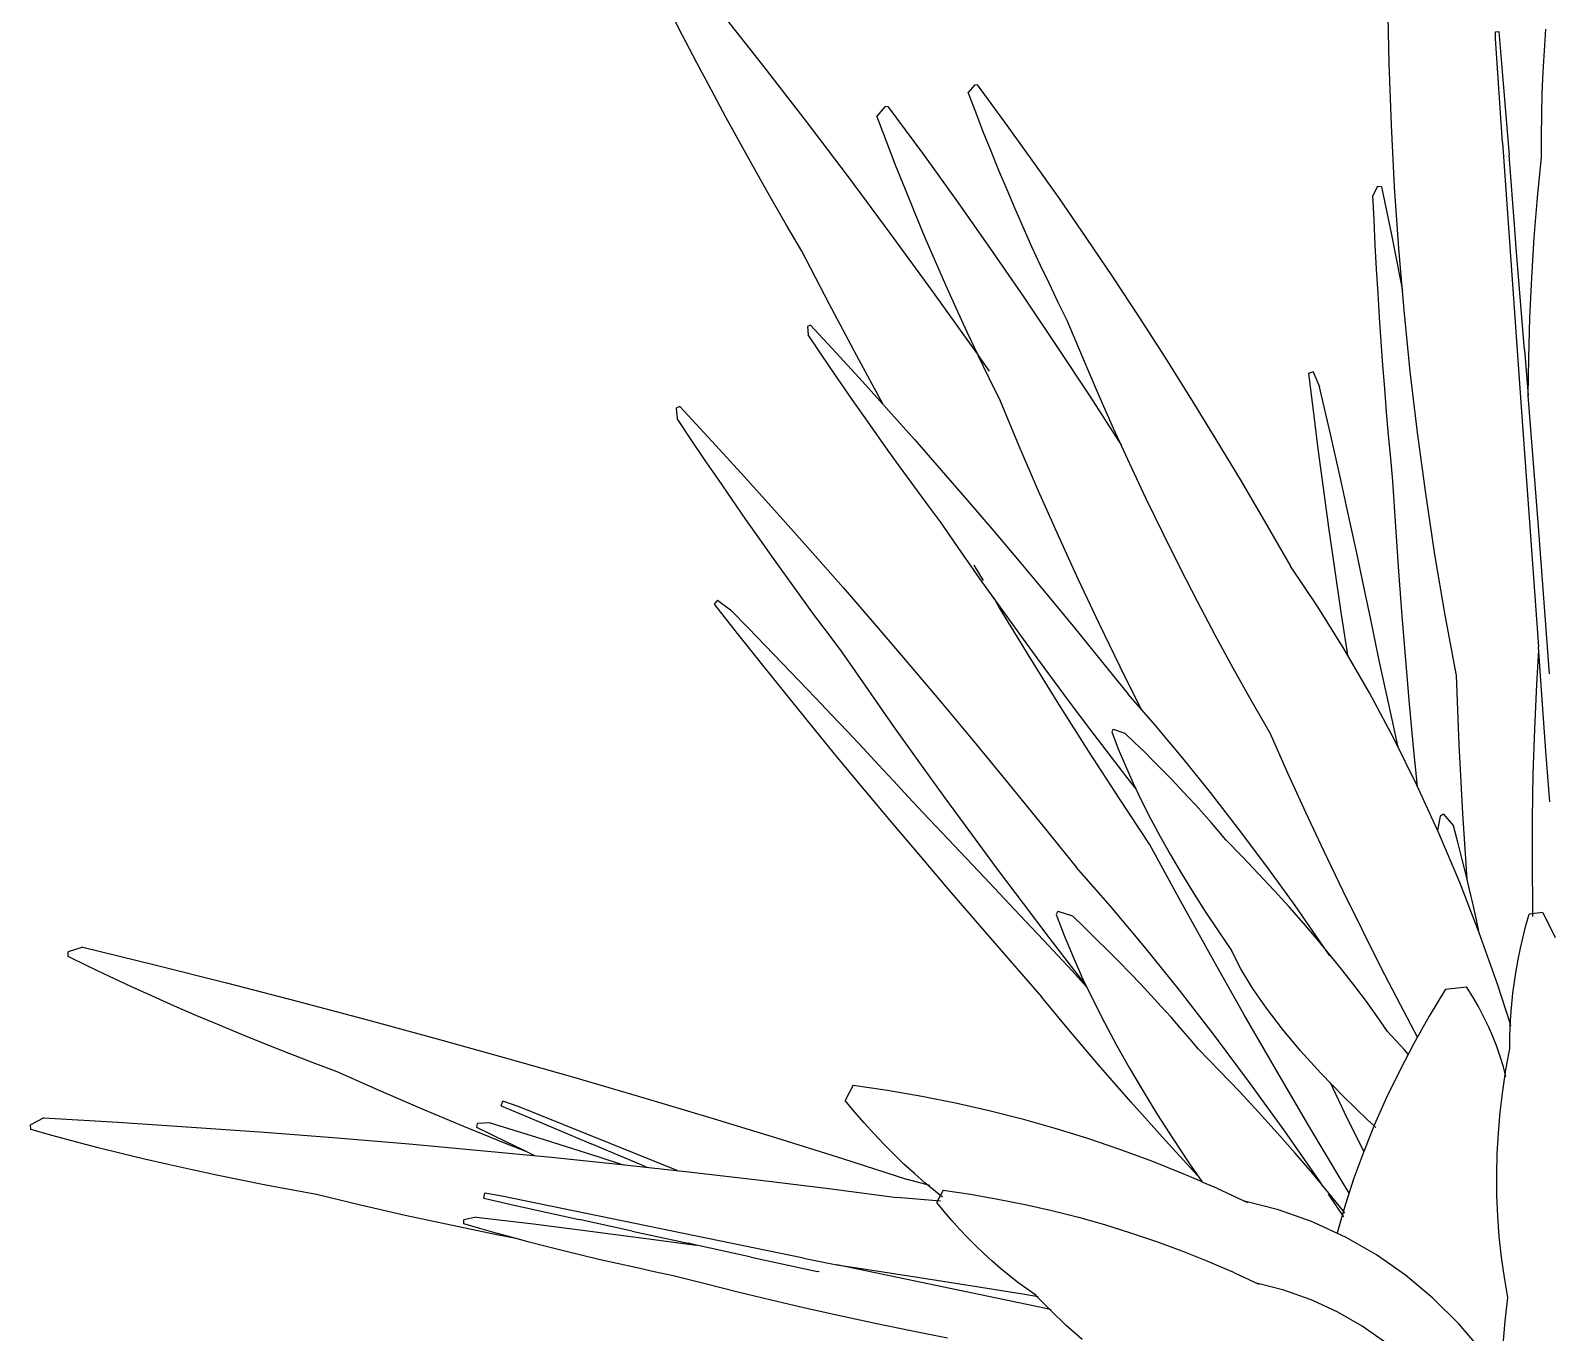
# Model space of a CAD drawing. Header units: metres. Extents: x 244.4 to 340.3, y -4.1 to 64.3.
# Drawn here: x 246.3063 to 246.7732, y 40.9626 to 41.3633 of the extents above; entities that cross this region are included whole.
import ezdxf

# ---------------------------------------------------------------- set-up
doc = ezdxf.new("R2010")
doc.units = ezdxf.units.M
doc.layers.add('Edges', color=7, linetype='Continuous')

msp = doc.modelspace()

# ---------------------------------------------------------------- linework, layer by layer
at = {"layer": 'Edges'}
for p, q in [((246.50694, 41.36194), (246.50253, 41.37058)), ((246.51899, 41.36863), (246.53204, 41.35207)), ((246.72442, 41.35322), (246.72404, 41.37229)), ((246.7722, 41.35714), (246.77265, 41.3637)), ((246.51139, 41.35336), (246.50694, 41.36194)), ((246.75716, 41.36075), (246.75717, 41.36285)), ((246.75934, 41.32884), (246.75716, 41.36075)), ((246.75717, 41.36285), (246.75816, 41.36291)), ((246.75816, 41.36291), (246.75951, 41.34694)), ((246.77184, 41.35057), (246.7722, 41.35714)), ((246.51589, 41.34485), (246.51139, 41.35336)), ((246.53204, 41.35207), (246.54503, 41.33526)), ((246.72511, 41.33417), (246.72442, 41.35322)), ((246.77156, 41.34399), (246.77184, 41.35057)), ((246.52043, 41.33641), (246.51589, 41.34485)), ((246.59686, 41.34645), (246.59492, 41.34423)), ((246.59764, 41.34659), (246.59686, 41.34645)), ((246.59764, 41.34659), (246.60613, 41.33507)), ((246.75951, 41.34694), (246.76131, 41.32492)), ((246.56922, 41.33972), (246.5668, 41.33694)), ((246.5702, 41.33989), (246.56922, 41.33972)), ((246.5702, 41.33989), (246.5808, 41.32551)), ((246.59722, 41.33816), (246.59492, 41.34423)), ((246.77137, 41.33742), (246.77156, 41.34399)), ((246.52502, 41.32804), (246.52043, 41.33641)), ((246.54503, 41.33526), (246.55795, 41.31821)), ((246.56967, 41.32936), (246.5668, 41.33694)), ((246.59956, 41.33212), (246.59722, 41.33816)), ((246.60613, 41.33507), (246.61454, 41.32339)), ((246.77127, 41.33085), (246.77137, 41.33742)), ((246.60195, 41.32612), (246.59956, 41.33212)), ((246.72611, 41.31515), (246.72511, 41.33417)), ((246.77126, 41.32428), (246.77127, 41.33085)), ((246.52964, 41.31974), (246.52502, 41.32804)), ((246.57259, 41.32182), (246.56967, 41.32936)), ((246.60438, 41.32016), (246.60195, 41.32612)), ((246.75934, 41.32884), (246.76484, 41.25024)), ((246.57557, 41.31434), (246.57259, 41.32182)), ((246.5808, 41.32551), (246.5913, 41.31093)), ((246.61454, 41.32339), (246.62288, 41.31156)), ((246.76311, 41.30213), (246.76131, 41.32492)), ((246.77007, 41.31192), (246.77126, 41.32428)), ((246.53431, 41.31152), (246.52964, 41.31974)), ((246.55795, 41.31821), (246.57081, 41.30093)), ((246.60686, 41.31424), (246.60438, 41.32016)), ((246.57861, 41.3069), (246.57557, 41.31434)), ((246.60937, 41.30836), (246.60686, 41.31424)), ((246.72087, 41.31529), (246.71945, 41.31245)), ((246.7198, 41.30486), (246.71945, 41.31245)), ((246.72207, 41.31519), (246.72087, 41.31529)), ((246.72207, 41.31519), (246.72503, 41.30085)), ((246.72741, 41.29618), (246.72611, 41.31515)), ((246.76908, 41.29956), (246.77007, 41.31192)), ((246.53901, 41.30338), (246.53431, 41.31152)), ((246.5913, 41.31093), (246.6017, 41.29616)), ((246.61194, 41.30252), (246.60937, 41.30836)), ((246.62288, 41.31156), (246.63113, 41.29958)), ((246.54376, 41.29531), (246.53901, 41.30338)), ((246.5817, 41.2995), (246.57861, 41.3069)), ((246.61454, 41.29673), (246.61194, 41.30252)), ((246.72017, 41.29731), (246.7198, 41.30486)), ((246.57081, 41.30093), (246.5836, 41.2834)), ((246.58485, 41.29216), (246.5817, 41.2995)), ((246.63113, 41.29958), (246.6393, 41.28744)), ((246.72503, 41.30085), (246.72791, 41.28632)), ((246.76356, 41.29632), (246.76311, 41.30213)), ((246.7683, 41.28718), (246.76908, 41.29956)), ((246.55214, 41.27913), (246.54376, 41.29531)), ((246.6017, 41.29616), (246.612, 41.28119)), ((246.61719, 41.29097), (246.61454, 41.29673)), ((246.72058, 41.2898), (246.72017, 41.29731)), ((246.72902, 41.27724), (246.72741, 41.29618)), ((246.76611, 41.26501), (246.76356, 41.29632)), ((246.58804, 41.28487), (246.58485, 41.29216)), ((246.61988, 41.28526), (246.61719, 41.29097)), ((246.72102, 41.28235), (246.72058, 41.2898)), ((246.5913, 41.27764), (246.58804, 41.28487)), ((246.62261, 41.2796), (246.61988, 41.28526)), ((246.6393, 41.28744), (246.64738, 41.27516)), ((246.72791, 41.28632), (246.72852, 41.28317)), ((246.76773, 41.2748), (246.7683, 41.28718)), ((246.56064, 41.26312), (246.55214, 41.27913)), ((246.5836, 41.2834), (246.59632, 41.26564)), ((246.612, 41.28119), (246.6222, 41.26604)), ((246.62538, 41.27398), (246.62261, 41.2796)), ((246.72149, 41.27494), (246.72102, 41.28235)), ((246.5946, 41.27045), (246.5913, 41.27764)), ((246.64738, 41.27516), (246.65539, 41.26273)), ((246.72198, 41.26759), (246.72149, 41.27494)), ((246.73094, 41.25835), (246.72902, 41.27724)), ((246.76737, 41.26241), (246.76773, 41.2748)), ((246.54635, 41.27263), (246.54549, 41.2722)), ((246.54549, 41.2722), (246.54569, 41.26966)), ((246.54908, 41.2646), (246.54569, 41.26966)), ((246.54635, 41.27263), (246.55433, 41.26403)), ((246.59796, 41.26333), (246.5946, 41.27045)), ((246.63004, 41.26282), (246.62538, 41.27398)), ((246.59632, 41.26564), (246.59796, 41.26333)), ((246.6222, 41.26604), (246.6323, 41.25071)), ((246.72251, 41.26029), (246.72198, 41.26759)), ((246.76611, 41.26501), (246.76723, 41.25092)), ((246.55247, 41.25959), (246.54908, 41.2646)), ((246.55433, 41.26403), (246.56234, 41.25527)), ((246.56874, 41.24817), (246.56064, 41.26312)), ((246.59797, 41.26329), (246.59796, 41.26333)), ((246.60137, 41.25626), (246.59797, 41.26329)), ((246.59797, 41.26329), (246.60137, 41.25847)), ((246.6348, 41.25175), (246.63004, 41.26282)), ((246.65539, 41.26273), (246.6633, 41.25016)), ((246.72307, 41.25305), (246.72251, 41.26029)), ((246.76723, 41.25092), (246.76737, 41.26241)), ((246.55587, 41.25462), (246.55247, 41.25959)), ((246.60483, 41.24924), (246.60137, 41.25626)), ((246.7011, 41.2582), (246.69964, 41.25773)), ((246.69964, 41.25773), (246.70101, 41.2463)), ((246.7011, 41.2582), (246.70303, 41.25357)), ((246.73316, 41.23952), (246.73094, 41.25835)), ((246.55926, 41.24969), (246.55587, 41.25462)), ((246.56234, 41.25527), (246.57039, 41.24635)), ((246.63966, 41.24078), (246.6348, 41.25175)), ((246.70476, 41.24608), (246.70303, 41.25357)), ((246.72366, 41.24586), (246.72307, 41.25305)), ((246.50617, 41.24755), (246.50509, 41.24702)), ((246.50509, 41.24702), (246.50535, 41.24385)), ((246.50617, 41.24755), (246.51612, 41.23682)), ((246.56265, 41.24481), (246.55926, 41.24969)), ((246.57039, 41.24635), (246.57847, 41.23726)), ((246.61064, 41.23531), (246.60483, 41.24924)), ((246.6323, 41.25071), (246.64205, 41.23557)), ((246.6633, 41.25016), (246.67113, 41.23744)), ((246.70101, 41.2463), (246.7025, 41.23458)), ((246.76484, 41.25024), (246.77041, 41.17362)), ((246.77036, 41.21061), (246.76723, 41.25092)), ((246.50958, 41.23753), (246.50535, 41.24385)), ((246.56605, 41.23998), (246.56265, 41.24481)), ((246.70646, 41.23866), (246.70476, 41.24608)), ((246.72428, 41.23872), (246.72366, 41.24586)), ((246.51381, 41.23127), (246.50958, 41.23753)), ((246.56944, 41.2352), (246.56605, 41.23998)), ((246.57847, 41.23726), (246.58658, 41.22802)), ((246.64463, 41.22992), (246.63966, 41.24078)), ((246.67113, 41.23744), (246.67887, 41.22459)), ((246.70812, 41.23134), (246.70646, 41.23866)), ((246.72493, 41.23164), (246.72428, 41.23872)), ((246.73569, 41.22074), (246.73316, 41.23952)), ((246.51612, 41.23682), (246.52613, 41.22588)), ((246.57283, 41.23047), (246.56944, 41.2352)), ((246.61659, 41.22149), (246.61064, 41.23531)), ((246.7025, 41.23458), (246.70408, 41.22257)), ((246.51804, 41.22506), (246.51381, 41.23127)), ((246.57622, 41.22578), (246.57283, 41.23047)), ((246.58658, 41.22802), (246.59472, 41.21862)), ((246.64969, 41.21915), (246.64463, 41.22992)), ((246.70975, 41.2241), (246.70812, 41.23134)), ((246.72561, 41.22463), (246.72493, 41.23164)), ((246.52228, 41.21892), (246.51804, 41.22506)), ((246.52613, 41.22588), (246.53617, 41.21474)), ((246.5796, 41.22115), (246.57622, 41.22578)), ((246.67887, 41.22459), (246.68652, 41.2116)), ((246.71133, 41.21694), (246.70975, 41.2241)), ((246.72649, 41.21067), (246.72561, 41.22463)), ((246.52652, 41.21282), (246.52228, 41.21892)), ((246.58298, 41.21657), (246.5796, 41.22115)), ((246.59472, 41.21862), (246.60289, 41.20906)), ((246.62266, 41.2078), (246.61659, 41.22149)), ((246.65485, 41.2085), (246.64969, 41.21915)), ((246.70408, 41.22257), (246.70578, 41.21029)), ((246.73853, 41.20203), (246.73569, 41.22074)), ((246.53617, 41.21474), (246.54626, 41.2034)), ((246.58636, 41.21205), (246.58298, 41.21657)), ((246.71288, 41.20988), (246.71133, 41.21694)), ((246.53075, 41.20679), (246.52652, 41.21282)), ((246.59275, 41.20285), (246.58636, 41.21205)), ((246.60289, 41.20906), (246.61109, 41.19935)), ((246.68652, 41.2116), (246.69407, 41.19847)), ((246.70578, 41.21029), (246.70759, 41.19772)), ((246.71438, 41.20291), (246.71288, 41.20988)), ((246.72744, 41.19683), (246.72649, 41.21067)), ((246.77375, 41.16529), (246.77036, 41.21061)), ((246.53499, 41.20082), (246.53075, 41.20679)), ((246.62885, 41.19423), (246.62266, 41.2078)), ((246.66011, 41.19796), (246.65485, 41.2085)), ((246.53922, 41.19492), (246.53499, 41.20082)), ((246.54626, 41.2034), (246.55639, 41.19186)), ((246.59915, 41.19376), (246.59275, 41.20285)), ((246.71585, 41.19603), (246.71438, 41.20291)), ((246.74167, 41.18338), (246.73853, 41.20203)), ((246.59962, 41.194), (246.59678, 41.19878)), ((246.61109, 41.19935), (246.61932, 41.18948)), ((246.66546, 41.18753), (246.66011, 41.19796)), ((246.70248, 41.18595), (246.69407, 41.19847)), ((246.70759, 41.19772), (246.7095, 41.18488)), ((246.71728, 41.18924), (246.71585, 41.19603)), ((246.72846, 41.18312), (246.72744, 41.19683)), ((246.54345, 41.18907), (246.53922, 41.19492)), ((246.55639, 41.19186), (246.56655, 41.18012)), ((246.60554, 41.18479), (246.59915, 41.19376)), ((246.63518, 41.18079), (246.62885, 41.19423)), ((246.51775, 41.18794), (246.51675, 41.18678)), ((246.51675, 41.18678), (246.52385, 41.17771)), ((246.51775, 41.18794), (246.5218, 41.18498)), ((246.54767, 41.18329), (246.54345, 41.18907)), ((246.60456, 41.18565), (246.60279, 41.18865)), ((246.61363, 41.17071), (246.60456, 41.18565)), ((246.61932, 41.18948), (246.62757, 41.17947)), ((246.67091, 41.17721), (246.66546, 41.18753)), ((246.71059, 41.17292), (246.70248, 41.18595)), ((246.71866, 41.18255), (246.71728, 41.18924)), ((246.52717, 41.17947), (246.5218, 41.18498)), ((246.5519, 41.17757), (246.54767, 41.18329)), ((246.61192, 41.17594), (246.60554, 41.18479)), ((246.7095, 41.18488), (246.71152, 41.17177)), ((246.72001, 41.17595), (246.71866, 41.18255)), ((246.72955, 41.16954), (246.72846, 41.18312)), ((246.74511, 41.16481), (246.74167, 41.18338)), ((246.52385, 41.17771), (246.53118, 41.16846)), ((246.53246, 41.17401), (246.52717, 41.17947)), ((246.55611, 41.17192), (246.5519, 41.17757)), ((246.56655, 41.18012), (246.57675, 41.16819)), ((246.62757, 41.17947), (246.63584, 41.16931)), ((246.64162, 41.16749), (246.63518, 41.18079)), ((246.67644, 41.16702), (246.67091, 41.17721)), ((246.53768, 41.1686), (246.53246, 41.17401)), ((246.56409, 41.16044), (246.55611, 41.17192)), ((246.6183, 41.16721), (246.61192, 41.17594)), ((246.71839, 41.15941), (246.71059, 41.17292)), ((246.71152, 41.17177), (246.71162, 41.17115)), ((246.72132, 41.16945), (246.72001, 41.17595)), ((246.76985, 41.16215), (246.77048, 41.17261)), ((246.77154, 41.15742), (246.77041, 41.17362)), ((246.53118, 41.16846), (246.53876, 41.15901)), ((246.54282, 41.16325), (246.53768, 41.1686)), ((246.57675, 41.16819), (246.58699, 41.15607)), ((246.62277, 41.15597), (246.61363, 41.17071)), ((246.62467, 41.1586), (246.6183, 41.16721)), ((246.63584, 41.16931), (246.64414, 41.159)), ((246.64813, 41.15444), (246.64162, 41.16749)), ((246.68207, 41.15695), (246.67644, 41.16702)), ((246.72431, 41.15596), (246.72132, 41.16945)), ((246.73072, 41.15609), (246.72955, 41.16954)), ((246.54788, 41.15795), (246.54282, 41.16325)), ((246.74595, 41.14354), (246.74511, 41.16481)), ((246.53876, 41.15901), (246.54658, 41.14939)), ((246.55286, 41.15271), (246.54788, 41.15795)), ((246.57207, 41.14909), (246.56409, 41.16044)), ((246.63103, 41.15012), (246.62467, 41.1586)), ((246.6525, 41.14945), (246.64414, 41.159)), ((246.72586, 41.14544), (246.71839, 41.15941)), ((246.76922, 41.14832), (246.76985, 41.16215)), ((246.58699, 41.15607), (246.59726, 41.14375)), ((246.63201, 41.14141), (246.62277, 41.15597)), ((246.68779, 41.147), (246.68207, 41.15695)), ((246.7272, 41.14274), (246.72431, 41.15596)), ((246.73196, 41.14278), (246.73072, 41.15609)), ((246.77268, 41.1415), (246.77154, 41.15742)), ((246.54658, 41.14939), (246.55463, 41.13957)), ((246.55776, 41.14753), (246.55286, 41.15271)), ((246.58005, 41.13789), (246.57207, 41.14909)), ((246.63738, 41.14177), (246.63103, 41.15012)), ((246.63953, 41.14829), (246.6391, 41.14741)), ((246.63953, 41.14829), (246.64311, 41.14706)), ((246.66097, 41.13936), (246.6525, 41.14945)), ((246.76879, 41.13448), (246.76922, 41.14832)), ((246.56258, 41.1424), (246.55776, 41.14753)), ((246.59726, 41.14375), (246.60756, 41.13125)), ((246.6391, 41.14741), (246.64109, 41.14225)), ((246.6461, 41.1442), (246.64311, 41.14706)), ((246.64901, 41.14136), (246.6461, 41.1442)), ((246.69324, 41.13477), (246.68779, 41.147)), ((246.73298, 41.13105), (246.72586, 41.14544)), ((246.55463, 41.13957), (246.56292, 41.12958)), ((246.56731, 41.13734), (246.56258, 41.1424)), ((246.64132, 41.12707), (246.63201, 41.14141)), ((246.64371, 41.13355), (246.63738, 41.14177)), ((246.64109, 41.14225), (246.64327, 41.13701)), ((246.65186, 41.13854), (246.64901, 41.14136)), ((246.66951, 41.12875), (246.66097, 41.13936)), ((246.73316, 41.13066), (246.73196, 41.14278)), ((246.74707, 41.1223), (246.74595, 41.14354)), ((246.77383, 41.12588), (246.77268, 41.1415)), ((246.57197, 41.13233), (246.56731, 41.13734)), ((246.58802, 41.12684), (246.58005, 41.13789)), ((246.64327, 41.13701), (246.64565, 41.13168)), ((246.65464, 41.13574), (246.65186, 41.13854)), ((246.65734, 41.13297), (246.65464, 41.13574)), ((246.69879, 41.12264), (246.69324, 41.13477)), ((246.76854, 41.12065), (246.76879, 41.13448)), ((246.56292, 41.12958), (246.57144, 41.11941)), ((246.57654, 41.12738), (246.57197, 41.13233)), ((246.60756, 41.13125), (246.61789, 41.11856)), ((246.64641, 41.1301), (246.64371, 41.13355)), ((246.64565, 41.13168), (246.64823, 41.12627)), ((246.65997, 41.13021), (246.65734, 41.13297)), ((246.66253, 41.12748), (246.65997, 41.13021)), ((246.73974, 41.11626), (246.73298, 41.13105)), ((246.58102, 41.1225), (246.57654, 41.12738)), ((246.59599, 41.11594), (246.58802, 41.12684)), ((246.65071, 41.11292), (246.64132, 41.12707)), ((246.64823, 41.12627), (246.65101, 41.12078)), ((246.66502, 41.12478), (246.66253, 41.12748)), ((246.67812, 41.11764), (246.66951, 41.12875)), ((246.59057, 41.11251), (246.58102, 41.1225)), ((246.65101, 41.12078), (246.65398, 41.11522)), ((246.66743, 41.1221), (246.66502, 41.12478)), ((246.66977, 41.11944), (246.66743, 41.1221)), ((246.70443, 41.1106), (246.69879, 41.12264)), ((246.74014, 41.1215), (246.73935, 41.11712)), ((246.74116, 41.12216), (246.74014, 41.1215)), ((246.74116, 41.12216), (246.74418, 41.11853)), ((246.74841, 41.10214), (246.74707, 41.1223)), ((246.76849, 41.10682), (246.76854, 41.12065)), ((246.57144, 41.11941), (246.5802, 41.10905)), ((246.60394, 41.1052), (246.59599, 41.11594)), ((246.61789, 41.11856), (246.62824, 41.10569)), ((246.67203, 41.11681), (246.66977, 41.11944)), ((246.67422, 41.1142), (246.67203, 41.11681)), ((246.68679, 41.10605), (246.67812, 41.11764)), ((246.74613, 41.10111), (246.73974, 41.11626)), ((246.74552, 41.11354), (246.74418, 41.11853)), ((246.59993, 41.10265), (246.59057, 41.11251)), ((246.66034, 41.09526), (246.65071, 41.11292)), ((246.65398, 41.11522), (246.65716, 41.10957)), ((246.67933, 41.10897), (246.67422, 41.1142)), ((246.7468, 41.10862), (246.74552, 41.11354)), ((246.5802, 41.10905), (246.58918, 41.09853)), ((246.65716, 41.10957), (246.66052, 41.10385)), ((246.68427, 41.10379), (246.67933, 41.10897)), ((246.71017, 41.09865), (246.70443, 41.1106)), ((246.74802, 41.10377), (246.7468, 41.10862)), ((246.76862, 41.09299), (246.76849, 41.10682)), ((246.6091, 41.09293), (246.59993, 41.10265)), ((246.61188, 41.09461), (246.60394, 41.1052)), ((246.63869, 41.09377), (246.62824, 41.10569)), ((246.66052, 41.10385), (246.66409, 41.09806)), ((246.68903, 41.09867), (246.68427, 41.10379)), ((246.69548, 41.09401), (246.68679, 41.10605)), ((246.74917, 41.09898), (246.74802, 41.10377)), ((246.58918, 41.09853), (246.5984, 41.08782)), ((246.66409, 41.09806), (246.66785, 41.09218)), ((246.69362, 41.0936), (246.68903, 41.09867)), ((246.71599, 41.08681), (246.71017, 41.09865)), ((246.75213, 41.08563), (246.74613, 41.10111)), ((246.75027, 41.09427), (246.74917, 41.09898)), ((246.61807, 41.08335), (246.6091, 41.09293)), ((246.6198, 41.08418), (246.61188, 41.09461)), ((246.62249, 41.09232), (246.62196, 41.09123)), ((246.62249, 41.09232), (246.62696, 41.09079)), ((246.64925, 41.08118), (246.63869, 41.09377)), ((246.67005, 41.07775), (246.66034, 41.09526)), ((246.69803, 41.08859), (246.69362, 41.0936)), ((246.70418, 41.08154), (246.69548, 41.09401)), ((246.7513, 41.08963), (246.75027, 41.09427)), ((246.76868, 41.0906), (246.76862, 41.09299)), ((246.5984, 41.08782), (246.60784, 41.07695)), ((246.62196, 41.09123), (246.62444, 41.08479)), ((246.63069, 41.08722), (246.62696, 41.09079)), ((246.66785, 41.09218), (246.6718, 41.08624)), ((246.70227, 41.08364), (246.69803, 41.08859)), ((246.75213, 41.08563), (246.7513, 41.08963)), ((246.76563, 41.08435), (246.76652, 41.08783)), ((246.76652, 41.08783), (246.7675, 41.09132)), ((246.77169, 41.09189), (246.7675, 41.09132)), ((246.77169, 41.09189), (246.77553, 41.08422)), ((246.62685, 41.07391), (246.61807, 41.08335)), ((246.62771, 41.07392), (246.6198, 41.08418)), ((246.62444, 41.08479), (246.62716, 41.07824)), ((246.63433, 41.08367), (246.63069, 41.08722)), ((246.63789, 41.08015), (246.63433, 41.08367)), ((246.6718, 41.08624), (246.67595, 41.08022)), ((246.70633, 41.07876), (246.70227, 41.08364)), ((246.72189, 41.07507), (246.71599, 41.08681)), ((246.75773, 41.06984), (246.75213, 41.08563)), ((246.76483, 41.08087), (246.76563, 41.08435)), ((246.31795, 41.07833), (246.31803, 41.07977)), ((246.32429, 41.07523), (246.31795, 41.07833)), ((246.32253, 41.0812), (246.31803, 41.07977)), ((246.32253, 41.0812), (246.34469, 41.07574)), ((246.62716, 41.07824), (246.63013, 41.07159)), ((246.64135, 41.07666), (246.63789, 41.08015)), ((246.65992, 41.06793), (246.64925, 41.08118)), ((246.67884, 41.07456), (246.67595, 41.08022)), ((246.70621, 41.07852), (246.70418, 41.08154)), ((246.71021, 41.07393), (246.70633, 41.07876)), ((246.76412, 41.0774), (246.76483, 41.08087)), ((246.33074, 41.07215), (246.32429, 41.07523)), ((246.34469, 41.07574), (246.36667, 41.07018)), ((246.60784, 41.07695), (246.61751, 41.0659)), ((246.63135, 41.06903), (246.62685, 41.07391)), ((246.63108, 41.06961), (246.62771, 41.07392)), ((246.64473, 41.07319), (246.64135, 41.07666)), ((246.67985, 41.06041), (246.67005, 41.07775)), ((246.68241, 41.06862), (246.67884, 41.07456)), ((246.7139, 41.06917), (246.71021, 41.07393)), ((246.72789, 41.06344), (246.72189, 41.07507)), ((246.76295, 41.07049), (246.76349, 41.07394)), ((246.76349, 41.07394), (246.76412, 41.0774)), ((246.33729, 41.0691), (246.33074, 41.07215)), ((246.34394, 41.06607), (246.33729, 41.0691)), ((246.36667, 41.07018), (246.38848, 41.06454)), ((246.63013, 41.07159), (246.63335, 41.06484)), ((246.64801, 41.06976), (246.64473, 41.07319)), ((246.65121, 41.06635), (246.64801, 41.06976)), ((246.71742, 41.06448), (246.7139, 41.06917)), ((246.74176, 41.0683), (246.74825, 41.06897)), ((246.75014, 41.06596), (246.74825, 41.06897)), ((246.76172, 41.05751), (246.75773, 41.06984)), ((246.7625, 41.06704), (246.76295, 41.07049)), ((246.3507, 41.06307), (246.34394, 41.06607)), ((246.38848, 41.06454), (246.41012, 41.0588)), ((246.62584, 41.05577), (246.61751, 41.0659)), ((246.63335, 41.06484), (246.63682, 41.05799)), ((246.65431, 41.06297), (246.65121, 41.06635)), ((246.67067, 41.05406), (246.65992, 41.06793)), ((246.68666, 41.06242), (246.68241, 41.06862)), ((246.72076, 41.05985), (246.71742, 41.06448)), ((246.74176, 41.0683), (246.73673, 41.05994)), ((246.75189, 41.06293), (246.75014, 41.06596)), ((246.76214, 41.06361), (246.7625, 41.06704)), ((246.35756, 41.06009), (246.3507, 41.06307)), ((246.36452, 41.05715), (246.35756, 41.06009)), ((246.65733, 41.05962), (246.65431, 41.06297)), ((246.66024, 41.05631), (246.65733, 41.05962)), ((246.68974, 41.04323), (246.67985, 41.06041)), ((246.69159, 41.05598), (246.68666, 41.06242)), ((246.72391, 41.05529), (246.72076, 41.05985)), ((246.73312, 41.05352), (246.72789, 41.06344)), ((246.73673, 41.05994), (246.73204, 41.0516)), ((246.75351, 41.05988), (246.75189, 41.06293)), ((246.75499, 41.05682), (246.75351, 41.05988)), ((246.76168, 41.05677), (246.76186, 41.06019)), ((246.76186, 41.06019), (246.76214, 41.06361)), ((246.37158, 41.05423), (246.36452, 41.05715)), ((246.41012, 41.0588), (246.43156, 41.05297)), ((246.63498, 41.04501), (246.62584, 41.05577)), ((246.63682, 41.05799), (246.64054, 41.05104)), ((246.66307, 41.05302), (246.66024, 41.05631)), ((246.69718, 41.04931), (246.69159, 41.05598)), ((246.72919, 41.04957), (246.72391, 41.05529)), ((246.75634, 41.05373), (246.75499, 41.05682)), ((246.76158, 41.05337), (246.76168, 41.05677)), ((246.76189, 41.05696), (246.76172, 41.05751)), ((246.37874, 41.05133), (246.37158, 41.05423)), ((246.386, 41.04847), (246.37874, 41.05133)), ((246.43156, 41.05297), (246.45282, 41.04705)), ((246.64054, 41.05104), (246.6445, 41.04399)), ((246.6658, 41.04977), (246.66307, 41.05302)), ((246.68149, 41.03959), (246.67067, 41.05406)), ((246.73204, 41.0516), (246.72768, 41.04326)), ((246.75756, 41.05063), (246.75634, 41.05373)), ((246.75864, 41.04751), (246.75756, 41.05063)), ((246.76156, 41.04998), (246.76158, 41.05337)), ((246.39335, 41.04564), (246.386, 41.04847)), ((246.4008, 41.04283), (246.39335, 41.04564)), ((246.45282, 41.04705), (246.47389, 41.04104)), ((246.67218, 41.04324), (246.6658, 41.04977)), ((246.70341, 41.04242), (246.69718, 41.04931)), ((246.73033, 41.04832), (246.72919, 41.04957)), ((246.75958, 41.04437), (246.75864, 41.04751)), ((246.76037, 41.04345), (246.76156, 41.04998)), ((246.41352, 41.03717), (246.4008, 41.04283)), ((246.47389, 41.04104), (246.49477, 41.03494)), ((246.64492, 41.03364), (246.63498, 41.04501)), ((246.6445, 41.04399), (246.6487, 41.03685)), ((246.67834, 41.03677), (246.67218, 41.04324)), ((246.69972, 41.02623), (246.68974, 41.04323)), ((246.71029, 41.03532), (246.70341, 41.04242)), ((246.72768, 41.04326), (246.72366, 41.03494)), ((246.75938, 41.03695), (246.76037, 41.04345)), ((246.76034, 41.04139), (246.75958, 41.04437)), ((246.42648, 41.03158), (246.41352, 41.03717)), ((246.55952, 41.03873), (246.5571, 41.03403)), ((246.55952, 41.03873), (246.57012, 41.03717)), ((246.57012, 41.03717), (246.58062, 41.03535)), ((246.6487, 41.03685), (246.65315, 41.02961)), ((246.68429, 41.03037), (246.67834, 41.03677)), ((246.69234, 41.02456), (246.68149, 41.03959)), ((246.71067, 41.03036), (246.70634, 41.0394)), ((246.7586, 41.03047), (246.75938, 41.03695)), ((246.43968, 41.02604), (246.42648, 41.03158)), ((246.4512, 41.03241), (246.45174, 41.03385)), ((246.4512, 41.03241), (246.45999, 41.02866)), ((246.45673, 41.03202), (246.45174, 41.03385)), ((246.50533, 41.01243), (246.45673, 41.03202)), ((246.49477, 41.03494), (246.51544, 41.02876)), ((246.55997, 41.03054), (246.5571, 41.03403)), ((246.58062, 41.03535), (246.59102, 41.03328)), ((246.59102, 41.03328), (246.60132, 41.03095)), ((246.65564, 41.0217), (246.64492, 41.03364)), ((246.71779, 41.02803), (246.71029, 41.03532)), ((246.72366, 41.03494), (246.71997, 41.02664)), ((246.31051, 41.02871), (246.30635, 41.02649)), ((246.31051, 41.02871), (246.33329, 41.02734)), ((246.33329, 41.02734), (246.35592, 41.02584)), ((246.44376, 41.02573), (246.44395, 41.02693)), ((246.44786, 41.02713), (246.44395, 41.02693)), ((246.44786, 41.02713), (246.46478, 41.02186)), ((246.45999, 41.02866), (246.46923, 41.02474)), ((246.51544, 41.02876), (246.53592, 41.02248)), ((246.56289, 41.02713), (246.55997, 41.03054)), ((246.56587, 41.02383), (246.56289, 41.02713)), ((246.60132, 41.03095), (246.61152, 41.02836)), ((246.61152, 41.02836), (246.62161, 41.02551)), ((246.65315, 41.02961), (246.65784, 41.02228)), ((246.69002, 41.02405), (246.68429, 41.03037)), ((246.71662, 41.01834), (246.71067, 41.03036)), ((246.71979, 41.02619), (246.71779, 41.02803)), ((246.75803, 41.02401), (246.7586, 41.03047)), ((246.30653, 41.02506), (246.30635, 41.02649)), ((246.31333, 41.02316), (246.30653, 41.02506)), ((246.32022, 41.02129), (246.31333, 41.02316)), ((246.35592, 41.02584), (246.3784, 41.02423)), ((246.3784, 41.02423), (246.40071, 41.02249)), ((246.40071, 41.02249), (246.42286, 41.02063)), ((246.45311, 41.02058), (246.43968, 41.02604)), ((246.44831, 41.02345), (246.44376, 41.02573)), ((246.45295, 41.02117), (246.44831, 41.02345)), ((246.46923, 41.02474), (246.47891, 41.02065)), ((246.53592, 41.02248), (246.55619, 41.01613)), ((246.56891, 41.02061), (246.56587, 41.02383)), ((246.62161, 41.02551), (246.6316, 41.02241)), ((246.6316, 41.02241), (246.64149, 41.01905)), ((246.65784, 41.02228), (246.66278, 41.01486)), ((246.69553, 41.0178), (246.69002, 41.02405)), ((246.7032, 41.00899), (246.69234, 41.02456)), ((246.70977, 41.00939), (246.69972, 41.02623)), ((246.71997, 41.02664), (246.71662, 41.01834)), ((246.72034, 41.02568), (246.72004, 41.02596)), ((246.75767, 41.01757), (246.75803, 41.02401)), ((246.32722, 41.01947), (246.32022, 41.02129)), ((246.33431, 41.01769), (246.32722, 41.01947)), ((246.3415, 41.01596), (246.33431, 41.01769)), ((246.42286, 41.02063), (246.44484, 41.01864)), ((246.44484, 41.01864), (246.46665, 41.01653)), ((246.45768, 41.01889), (246.45295, 41.02117)), ((246.45908, 41.01822), (246.45311, 41.02058)), ((246.46162, 41.01702), (246.45768, 41.01889)), ((246.46478, 41.02186), (246.48154, 41.01657)), ((246.49426, 41.01422), (246.47891, 41.02065)), ((246.572, 41.0175), (246.56891, 41.02061)), ((246.64149, 41.01905), (246.65126, 41.01544)), ((246.66539, 41.01107), (246.65564, 41.0217)), ((246.70082, 41.01162), (246.69553, 41.0178)), ((246.71662, 41.01834), (246.7136, 41.01007)), ((246.75752, 41.01117), (246.75767, 41.01757)), ((246.34878, 41.01427), (246.3415, 41.01596)), ((246.35616, 41.01263), (246.34878, 41.01427)), ((246.46665, 41.01653), (246.48828, 41.0143)), ((246.48154, 41.01657), (246.48877, 41.01425)), ((246.48828, 41.0143), (246.50973, 41.01195)), ((246.49612, 41.01344), (246.49426, 41.01422)), ((246.55619, 41.01613), (246.57624, 41.00969)), ((246.57515, 41.01447), (246.572, 41.0175)), ((246.57835, 41.01154), (246.57515, 41.01447)), ((246.65126, 41.01544), (246.66092, 41.01158)), ((246.66278, 41.01486), (246.66679, 41.00904)), ((246.36363, 41.01103), (246.35616, 41.01263)), ((246.3712, 41.00948), (246.36363, 41.01103)), ((246.37885, 41.00798), (246.3712, 41.00948)), ((246.50973, 41.01195), (246.531, 41.00948)), ((246.531, 41.00948), (246.55208, 41.00689)), ((246.58313, 41.00781), (246.57624, 41.00969)), ((246.5816, 41.00871), (246.57835, 41.01154)), ((246.5849, 41.00598), (246.5816, 41.00871)), ((246.66092, 41.01158), (246.66679, 41.00904)), ((246.66679, 41.00904), (246.66681, 41.00901)), ((246.66681, 41.00901), (246.67047, 41.00746)), ((246.70588, 41.00552), (246.70082, 41.01162)), ((246.70407, 41.0077), (246.7032, 41.00899)), ((246.71213, 41.00552), (246.70977, 41.00939)), ((246.7136, 41.01007), (246.71093, 41.00182)), ((246.75757, 41.00479), (246.75752, 41.01117)), ((246.3866, 41.00652), (246.37885, 41.00798)), ((246.39443, 41.0051), (246.3866, 41.00652)), ((246.40796, 41.00183), (246.39443, 41.0051)), ((246.44588, 41.00395), (246.44616, 41.00546)), ((246.44588, 41.00395), (246.4552, 41.00185)), ((246.45139, 41.00457), (246.44616, 41.00546)), ((246.5442, 40.98554), (246.45139, 41.00457)), ((246.55208, 41.00689), (246.57297, 41.00418)), ((246.5864, 41.00304), (246.57297, 41.00418)), ((246.58705, 41.00429), (246.5849, 41.00598)), ((246.58636, 41.00484), (246.58547, 41.00312)), ((246.58716, 41.0064), (246.58636, 41.00484)), ((246.58716, 41.0064), (246.59565, 41.00515)), ((246.59565, 41.00515), (246.60406, 41.00369)), ((246.60406, 41.00369), (246.61239, 41.00203)), ((246.67145, 41.00701), (246.67047, 41.00746)), ((246.67145, 41.00701), (246.68089, 41.00264)), ((246.71047, 40.99823), (246.70574, 41.00523)), ((246.71039, 40.99991), (246.70588, 41.00552)), ((246.75784, 40.99844), (246.75757, 41.00479)), ((246.42171, 40.99867), (246.40796, 41.00183)), ((246.4552, 41.00185), (246.465, 40.99966)), ((246.465, 40.99966), (246.47526, 40.99739)), ((246.58547, 41.00312), (246.58522, 41.00264)), ((246.58752, 40.99984), (246.58522, 41.00264)), ((246.58986, 40.99711), (246.58752, 40.99984)), ((246.61239, 41.00203), (246.62064, 41.00016)), ((246.62064, 41.00016), (246.62881, 40.99809)), ((246.6904, 41.00038), (246.67994, 41.00307)), ((246.70053, 40.99679), (246.6904, 41.00038)), ((246.71093, 41.00182), (246.70859, 40.99358)), ((246.71072, 40.99949), (246.71039, 40.99991)), ((246.7108, 40.9994), (246.71072, 40.99949)), ((246.4357, 40.99561), (246.42171, 40.99867)), ((246.4499, 40.99266), (246.4357, 40.99561)), ((246.44355, 40.99816), (246.43974, 40.99725)), ((246.43977, 40.99603), (246.43974, 40.99725)), ((246.44465, 40.99461), (246.43977, 40.99603)), ((246.44355, 40.99816), (246.46114, 40.99603)), ((246.44963, 40.99321), (246.44465, 40.99461)), ((246.46114, 40.99603), (246.47859, 40.99384)), ((246.49152, 40.99383), (246.47526, 40.99739)), ((246.59225, 40.99446), (246.58986, 40.99711)), ((246.59468, 40.99189), (246.59225, 40.99446)), ((246.62881, 40.99809), (246.6369, 40.99581)), ((246.6369, 40.99581), (246.6449, 40.99333)), ((246.70151, 40.99634), (246.70053, 40.99679)), ((246.71125, 40.99186), (246.70151, 40.99634)), ((246.75831, 40.99212), (246.75784, 40.99844)), ((246.45469, 40.99182), (246.44963, 40.99321)), ((246.45619, 40.99142), (246.4499, 40.99266)), ((246.45984, 40.99044), (246.45469, 40.99182)), ((246.46508, 40.98909), (246.45984, 40.99044)), ((246.47859, 40.99384), (246.49587, 40.9916)), ((246.49152, 40.99383), (246.50878, 40.9901)), ((246.49587, 40.9916), (246.51135, 40.98953)), ((246.51135, 40.98953), (246.50878, 40.9901)), ((246.52814, 40.98582), (246.51135, 40.98953)), ((246.59716, 40.98939), (246.59468, 40.99189)), ((246.6449, 40.99333), (246.65281, 40.99064)), ((246.65281, 40.99064), (246.66064, 40.98775)), ((246.70859, 40.99358), (246.70848, 40.99314)), ((246.72057, 40.98651), (246.71125, 40.99186)), ((246.75899, 40.98584), (246.75831, 40.99212)), ((246.47041, 40.98775), (246.46508, 40.98909)), ((246.47582, 40.98643), (246.47041, 40.98775)), ((246.48131, 40.98513), (246.47582, 40.98643)), ((246.48689, 40.98385), (246.48131, 40.98513)), ((246.52814, 40.98582), (246.54859, 40.98135)), ((246.5442, 40.98554), (246.55446, 40.98343)), ((246.59968, 40.98697), (246.59716, 40.98939)), ((246.60224, 40.98462), (246.59968, 40.98697)), ((246.66064, 40.98775), (246.66838, 40.98465)), ((246.72946, 40.98028), (246.72057, 40.98651)), ((246.75988, 40.97959), (246.75899, 40.98584)), ((246.49255, 40.98258), (246.48689, 40.98385)), ((246.49829, 40.98133), (246.49255, 40.98258)), ((246.50411, 40.98011), (246.49829, 40.98133)), ((246.54901, 40.98126), (246.54859, 40.98135)), ((246.55446, 40.98343), (246.56345, 40.9821)), ((246.61984, 40.96985), (246.55446, 40.98343)), ((246.56345, 40.9821), (246.57993, 40.97959)), ((246.60484, 40.98236), (246.60224, 40.98462)), ((246.60749, 40.98017), (246.60484, 40.98236)), ((246.66838, 40.98465), (246.67603, 40.98135)), ((246.67682, 40.98099), (246.67603, 40.98135)), ((246.67682, 40.98099), (246.68438, 40.97749)), ((246.7379, 40.9732), (246.72946, 40.98028)), ((246.51396, 40.97755), (246.50411, 40.98011)), ((246.52402, 40.97504), (246.51396, 40.97755)), ((246.57993, 40.97959), (246.59624, 40.97703)), ((246.59624, 40.97703), (246.61237, 40.97441)), ((246.61018, 40.97805), (246.60749, 40.98017)), ((246.61291, 40.97602), (246.61018, 40.97805)), ((246.61568, 40.97407), (246.61291, 40.97602)), ((246.692, 40.97569), (246.68362, 40.97784)), ((246.70011, 40.97281), (246.692, 40.97569)), ((246.76098, 40.97338), (246.75988, 40.97959)), ((246.53429, 40.97256), (246.52402, 40.97504)), ((246.54475, 40.97013), (246.53429, 40.97256)), ((246.61237, 40.97441), (246.61643, 40.97374)), ((246.61592, 40.97382), (246.61568, 40.97407)), ((246.62034, 40.96935), (246.61592, 40.97382)), ((246.7009, 40.97245), (246.70011, 40.97281)), ((246.70869, 40.96886), (246.7009, 40.97245)), ((246.74587, 40.96529), (246.7379, 40.9732)), ((246.76016, 40.96614), (246.76098, 40.97338)), ((246.5554, 40.96775), (246.54475, 40.97013)), ((246.56625, 40.96541), (246.5554, 40.96775)), ((246.61984, 40.96985), (246.62039, 40.96974)), ((246.6251, 40.96481), (246.62034, 40.96935)), ((246.71616, 40.96457), (246.70869, 40.96886)), ((246.57729, 40.96311), (246.56625, 40.96541)), ((246.58851, 40.96086), (246.57729, 40.96311)), ((246.62996, 40.96045), (246.6251, 40.96481)), ((246.72328, 40.95958), (246.71616, 40.96457)), ((246.75337, 40.95655), (246.74587, 40.96529)), ((246.75953, 40.95893), (246.76016, 40.96614))]:
    msp.add_line(p, q, dxfattribs=at)

doc.saveas('drawing.dxf')
